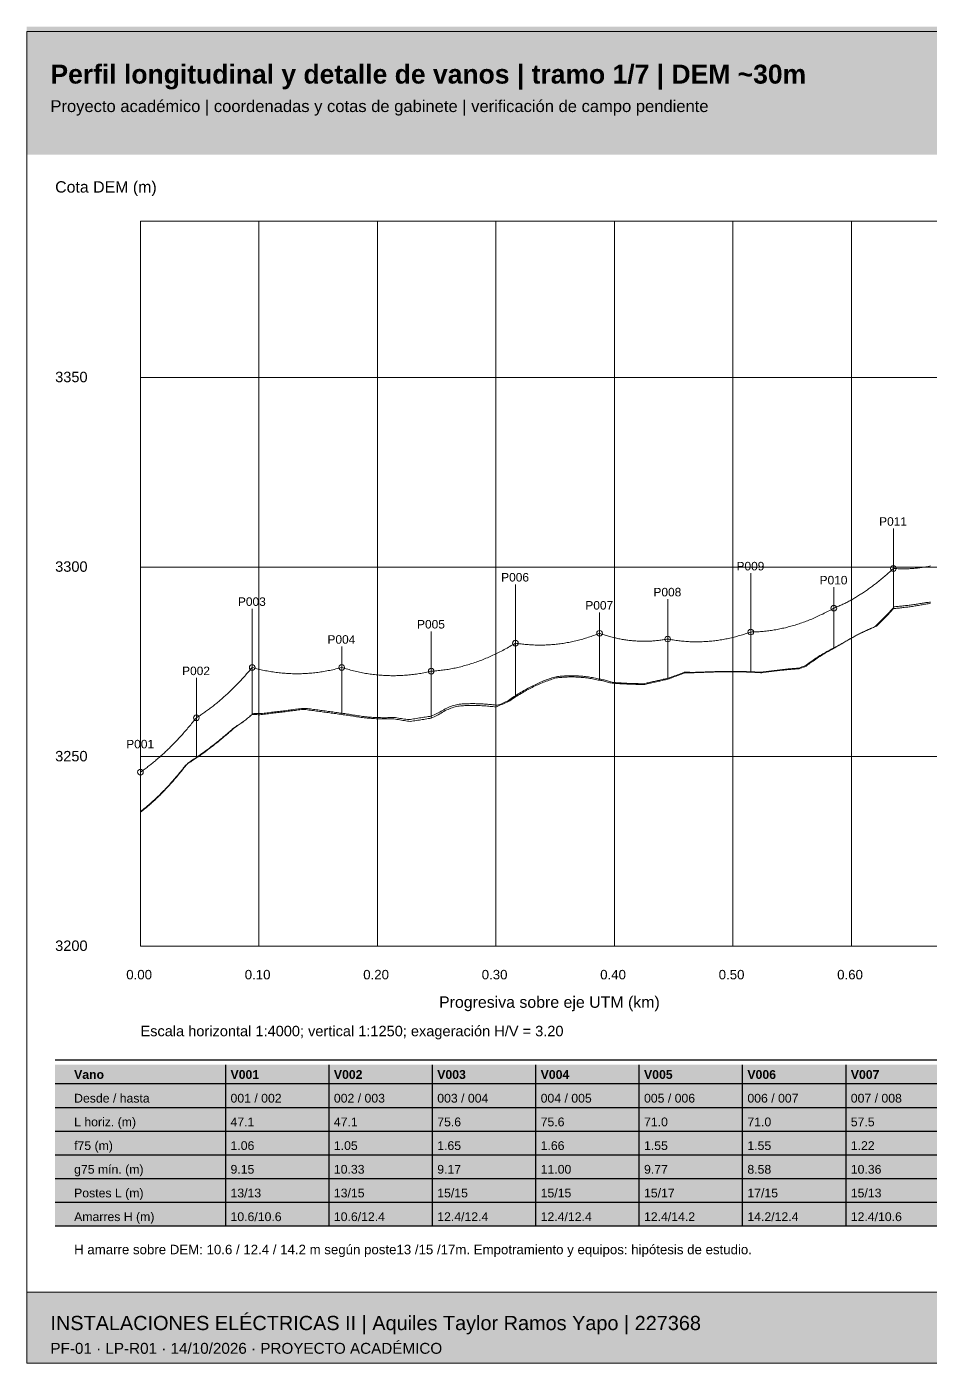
# Paper-space layout 'LP-PF-01' of a CAD drawing. Header units: metres, sheet in millimetres. Extents: x 8 to 412, y 8 to 290.
# Drawn here: x 8 to 198.6, y 8 to 290 of the extents above; entities that cross this region are included whole.
import ezdxf

# ---------------------------------------------------------------- set-up
doc = ezdxf.new("R2010")
doc.units = ezdxf.units.M
for name, color, linetype, lineweight, true_color in [('DETALLE', 7, 'Continuous', 13, 0x33434d), ('PERFIL_CONDUCTOR', 7, 'Continuous', 13, 0xc53643), ('PERFIL_TERRENO', 7, 'Continuous', 13, 0x976f49), ('PF_COTA', 7, 'Continuous', 0, 0x367db4), ('PF_EJE_DEM', 7, 'Continuous', 0, 0x53856e), ('PF_GRID', 7, 'Continuous', 0, 0xdee6ea), ('ROTULO', 7, 'Continuous', 13, 0x18364a)]:
    doc.layers.add(name, color=color, linetype=linetype, lineweight=lineweight, true_color=true_color)
doc.layers.add('PRESENTACION', color=7, linetype='Continuous')
doc.styles.add('Arial', font='arial.ttf')
doc.styles.add('Arial-Bold', font='arialbd.ttf')

psp = doc.layouts.new('LP-PF-01')

# ---------------------------------------------------------------- hatches: boundary and pattern name
at = {"layer": 'PRESENTACION', "true_color": 0xeef4f7}
for points in [[(8, 263), (412, 263), (412, 290), (8, 290)], [(8, 8), (412, 8), (412, 23), (8, 23)]]:
    psp.add_hatch(color=7, dxfattribs=at).paths.add_polyline_path(points)
at = {"layer": 'PRESENTACION', "true_color": 0x287d89}
psp.add_hatch(color=137, dxfattribs=at).paths.add_polyline_path([(8, 263), (11, 263), (11, 290), (8, 290)])
at = {"layer": 'PRESENTACION', "true_color": 0xe6eef2}
psp.add_hatch(color=7, dxfattribs=at).paths.add_polyline_path([(14, 64), (404, 64), (404, 71), (14, 71)])
at = {"layer": 'PRESENTACION', "true_color": 0xf6f8fa}
psp.add_hatch(color=7, dxfattribs=at).paths.add_polyline_path([(14, 37), (404, 37), (404, 64), (14, 64)])

# ---------------------------------------------------------------- linework, layer by layer
at = {"layer": 'DETALLE'}
for p, q in [((190.86, 167.23), (190.86, 175.71)), ((178.3, 158.85), (178.3, 167.33)), ((128.87, 152.1), (128.87, 162.02)), ((143.24, 152.33), (143.24, 160.81)), ((160.77, 153.81), (160.77, 162.29)), ((111.11, 148.58), (111.11, 159.94)), ((55.57, 144.88), (55.57, 154.8)), ((74.46, 144.9), (74.46, 154.82)), ((93.36, 144.11), (93.36, 154.03)), ((43.79, 135.71), (43.79, 144.19)), ((32, 124.26), (32, 132.74))]:
    psp.add_line(p, q, dxfattribs=at)
psp.add_lwpolyline([(32, 96), (284, 96), (284, 249), (32, 249)], close=True, dxfattribs=at)
for centre in [(190.86, 175.71), (178.3, 167.33), (128.87, 162.02), (143.24, 160.81), (160.77, 162.29), (111.11, 159.94), (55.57, 154.8), (74.46, 154.82), (93.36, 154.03), (43.79, 144.19), (32, 132.74)]:
    psp.add_circle(centre, 0.6, dxfattribs=at)
at = {"layer": 'PERFIL_CONDUCTOR'}
for points in [[(178.3, 167.33), (178.51, 167.41), (178.72, 167.5), (178.93, 167.58), (179.14, 167.67), (179.35, 167.76), (179.56, 167.85), (179.77, 167.95), (179.98, 168.04), (180.18, 168.14), (180.39, 168.24), (180.6, 168.34), (180.81, 168.45), (181.02, 168.55), (181.23, 168.66), (181.44, 168.77), (181.65, 168.88), (181.86, 169), (182.07, 169.11), (182.28, 169.23), (182.49, 169.35), (182.7, 169.47), (182.9, 169.59), (183.11, 169.72), (183.32, 169.85), (183.53, 169.97), (183.74, 170.1), (183.95, 170.24), (184.16, 170.37), (184.37, 170.51), (184.58, 170.65), (184.79, 170.79), (185, 170.93), (185.21, 171.08), (185.42, 171.22), (185.62, 171.37), (185.83, 171.52), (186.04, 171.67), (186.25, 171.83), (186.46, 171.98), (186.67, 172.14), (186.88, 172.3), (187.09, 172.46), (187.3, 172.63), (187.51, 172.79), (187.72, 172.96), (187.93, 173.13), (188.14, 173.3), (188.34, 173.48), (188.55, 173.65), (188.76, 173.83), (188.97, 174.01), (189.18, 174.19), (189.39, 174.37), (189.6, 174.56), (189.81, 174.75), (190.02, 174.94), (190.23, 175.13), (190.44, 175.32), (190.65, 175.52), (190.86, 175.71)], [(190.86, 175.71), (191.11, 175.69), (191.36, 175.68), (191.62, 175.66), (191.87, 175.65), (192.13, 175.64), (192.38, 175.64), (192.63, 175.63), (192.89, 175.63), (193.14, 175.63), (193.4, 175.63), (193.65, 175.64), (193.9, 175.64), (194.16, 175.65), (194.41, 175.66), (194.67, 175.68), (194.92, 175.69), (195.17, 175.71), (195.43, 175.73), (195.68, 175.76), (195.94, 175.78), (196.19, 175.81), (196.44, 175.84), (196.7, 175.87), (196.95, 175.91), (197.21, 175.94), (197.46, 175.98), (197.71, 176.03), (197.97, 176.07), (198.22, 176.12), (198.48, 176.16), (198.73, 176.22)], [(160.77, 162.29), (161.07, 162.3), (161.36, 162.3), (161.65, 162.31), (161.94, 162.33), (162.23, 162.34), (162.53, 162.36), (162.82, 162.38), (163.11, 162.4), (163.4, 162.43), (163.69, 162.45), (163.99, 162.49), (164.28, 162.52), (164.57, 162.56), (164.86, 162.59), (165.16, 162.64), (165.45, 162.68), (165.74, 162.73), (166.03, 162.78), (166.32, 162.83), (166.62, 162.89), (166.91, 162.94), (167.2, 163), (167.49, 163.07), (167.78, 163.13), (168.08, 163.2), (168.37, 163.27), (168.66, 163.35), (168.95, 163.43), (169.25, 163.51), (169.54, 163.59), (169.83, 163.67), (170.12, 163.76), (170.41, 163.85), (170.71, 163.94), (171, 164.04), (171.29, 164.14), (171.58, 164.24), (171.87, 164.35), (172.17, 164.45), (172.46, 164.56), (172.75, 164.67), (173.04, 164.79), (173.34, 164.91), (173.63, 165.03), (173.92, 165.15), (174.21, 165.28), (174.5, 165.41), (174.8, 165.54), (175.09, 165.67), (175.38, 165.81), (175.67, 165.95), (175.96, 166.09), (176.26, 166.24), (176.55, 166.38), (176.84, 166.53), (177.13, 166.69), (177.43, 166.84), (177.72, 167), (178.01, 167.16), (178.3, 167.33)], [(111.11, 159.94), (111.41, 159.9), (111.7, 159.85), (112, 159.81), (112.3, 159.77), (112.59, 159.74), (112.89, 159.7), (113.18, 159.67), (113.48, 159.65), (113.78, 159.62), (114.07, 159.6), (114.37, 159.58), (114.66, 159.56), (114.96, 159.55), (115.25, 159.54), (115.55, 159.53), (115.85, 159.53), (116.14, 159.52), (116.44, 159.52), (116.73, 159.53), (117.03, 159.53), (117.33, 159.54), (117.62, 159.55), (117.92, 159.57), (118.21, 159.58), (118.51, 159.6), (118.81, 159.62), (119.1, 159.65), (119.4, 159.68), (119.69, 159.71), (119.99, 159.74), (120.29, 159.78), (120.58, 159.82), (120.88, 159.86), (121.17, 159.9), (121.47, 159.95), (121.77, 160), (122.06, 160.05), (122.36, 160.1), (122.65, 160.16), (122.95, 160.22), (123.25, 160.29), (123.54, 160.35), (123.84, 160.42), (124.13, 160.49), (124.43, 160.57), (124.72, 160.64), (125.02, 160.72), (125.32, 160.81), (125.61, 160.89), (125.91, 160.98), (126.2, 161.07), (126.5, 161.17), (126.8, 161.26), (127.09, 161.36), (127.39, 161.46), (127.68, 161.57), (127.98, 161.68), (128.28, 161.79), (128.57, 161.9), (128.87, 162.02)], [(128.87, 162.02), (129.11, 161.93), (129.35, 161.85), (129.59, 161.77), (129.83, 161.69), (130.07, 161.62), (130.31, 161.54), (130.55, 161.47), (130.78, 161.4), (131.02, 161.34), (131.26, 161.27), (131.5, 161.21), (131.74, 161.15), (131.98, 161.09), (132.22, 161.03), (132.46, 160.98), (132.7, 160.93), (132.94, 160.88), (133.18, 160.83), (133.42, 160.79), (133.66, 160.74), (133.9, 160.7), (134.14, 160.67), (134.38, 160.63), (134.62, 160.6), (134.86, 160.56), (135.1, 160.53), (135.34, 160.51), (135.58, 160.48), (135.82, 160.46), (136.06, 160.44), (136.3, 160.42), (136.54, 160.4), (136.78, 160.39), (137.01, 160.37), (137.25, 160.36), (137.49, 160.35), (137.73, 160.35), (137.97, 160.34), (138.21, 160.34), (138.45, 160.34), (138.69, 160.35), (138.93, 160.35), (139.17, 160.36), (139.41, 160.37), (139.65, 160.38), (139.89, 160.39), (140.13, 160.41), (140.37, 160.43), (140.61, 160.45), (140.85, 160.47), (141.09, 160.49), (141.33, 160.52), (141.57, 160.55), (141.81, 160.58), (142.05, 160.61), (142.29, 160.65), (142.53, 160.69), (142.77, 160.73), (143.01, 160.77), (143.24, 160.81)], [(143.24, 160.81), (143.54, 160.76), (143.83, 160.7), (144.12, 160.65), (144.41, 160.61), (144.71, 160.56), (145, 160.52), (145.29, 160.48), (145.58, 160.45), (145.87, 160.41), (146.17, 160.38), (146.46, 160.35), (146.75, 160.33), (147.04, 160.31), (147.33, 160.29), (147.63, 160.27), (147.92, 160.25), (148.21, 160.24), (148.5, 160.23), (148.8, 160.23), (149.09, 160.22), (149.38, 160.22), (149.67, 160.22), (149.96, 160.23), (150.26, 160.23), (150.55, 160.24), (150.84, 160.26), (151.13, 160.27), (151.42, 160.29), (151.72, 160.31), (152.01, 160.33), (152.3, 160.36), (152.59, 160.39), (152.89, 160.42), (153.18, 160.45), (153.47, 160.49), (153.76, 160.53), (154.05, 160.57), (154.35, 160.62), (154.64, 160.67), (154.93, 160.72), (155.22, 160.77), (155.51, 160.82), (155.81, 160.88), (156.1, 160.94), (156.39, 161.01), (156.68, 161.08), (156.98, 161.14), (157.27, 161.22), (157.56, 161.29), (157.85, 161.37), (158.14, 161.45), (158.44, 161.53), (158.73, 161.62), (159.02, 161.71), (159.31, 161.8), (159.6, 161.89), (159.9, 161.99), (160.19, 162.09), (160.48, 162.19), (160.77, 162.29)], [(93.36, 154.03), (93.65, 154.04), (93.95, 154.06), (94.24, 154.09), (94.54, 154.11), (94.84, 154.14), (95.13, 154.17), (95.43, 154.21), (95.72, 154.24), (96.02, 154.28), (96.31, 154.32), (96.61, 154.37), (96.91, 154.41), (97.2, 154.47), (97.5, 154.52), (97.79, 154.57), (98.09, 154.63), (98.39, 154.69), (98.68, 154.76), (98.98, 154.82), (99.27, 154.89), (99.57, 154.97), (99.87, 155.04), (100.16, 155.12), (100.46, 155.2), (100.75, 155.28), (101.05, 155.37), (101.35, 155.46), (101.64, 155.55), (101.94, 155.64), (102.23, 155.74), (102.53, 155.84), (102.83, 155.94), (103.12, 156.05), (103.42, 156.16), (103.71, 156.27), (104.01, 156.38), (104.31, 156.5), (104.6, 156.62), (104.9, 156.74), (105.19, 156.86), (105.49, 156.99), (105.78, 157.12), (106.08, 157.25), (106.38, 157.39), (106.67, 157.53), (106.97, 157.67), (107.26, 157.81), (107.56, 157.96), (107.86, 158.11), (108.15, 158.26), (108.45, 158.42), (108.74, 158.58), (109.04, 158.74), (109.34, 158.9), (109.63, 159.07), (109.93, 159.24), (110.22, 159.41), (110.52, 159.58), (110.82, 159.76), (111.11, 159.94)], [(43.79, 144.19), (43.98, 144.31), (44.18, 144.44), (44.38, 144.56), (44.57, 144.69), (44.77, 144.82), (44.97, 144.95), (45.16, 145.09), (45.36, 145.22), (45.55, 145.36), (45.75, 145.5), (45.95, 145.64), (46.14, 145.78), (46.34, 145.92), (46.54, 146.07), (46.73, 146.22), (46.93, 146.37), (47.13, 146.52), (47.32, 146.67), (47.52, 146.83), (47.72, 146.98), (47.91, 147.14), (48.11, 147.3), (48.3, 147.47), (48.5, 147.63), (48.7, 147.8), (48.89, 147.97), (49.09, 148.14), (49.29, 148.31), (49.48, 148.48), (49.68, 148.66), (49.88, 148.84), (50.07, 149.02), (50.27, 149.2), (50.47, 149.38), (50.66, 149.56), (50.86, 149.75), (51.06, 149.94), (51.25, 150.13), (51.45, 150.32), (51.64, 150.52), (51.84, 150.71), (52.04, 150.91), (52.23, 151.11), (52.43, 151.31), (52.63, 151.52), (52.82, 151.72), (53.02, 151.93), (53.22, 152.14), (53.41, 152.35), (53.61, 152.57), (53.81, 152.78), (54, 153), (54.2, 153.22), (54.39, 153.44), (54.59, 153.66), (54.79, 153.89), (54.98, 154.11), (55.18, 154.34), (55.38, 154.57), (55.57, 154.8)], [(55.57, 154.8), (55.89, 154.72), (56.2, 154.63), (56.52, 154.55), (56.83, 154.48), (57.15, 154.4), (57.46, 154.33), (57.78, 154.26), (58.09, 154.19), (58.41, 154.13), (58.72, 154.07), (59.04, 154.01), (59.35, 153.96), (59.67, 153.91), (59.98, 153.86), (60.3, 153.81), (60.61, 153.77), (60.93, 153.73), (61.24, 153.7), (61.56, 153.66), (61.87, 153.63), (62.19, 153.6), (62.5, 153.58), (62.81, 153.56), (63.13, 153.54), (63.44, 153.52), (63.76, 153.51), (64.07, 153.5), (64.39, 153.49), (64.7, 153.49), (65.02, 153.49), (65.33, 153.49), (65.65, 153.49), (65.96, 153.5), (66.28, 153.51), (66.59, 153.52), (66.91, 153.54), (67.22, 153.56), (67.54, 153.58), (67.85, 153.61), (68.17, 153.64), (68.48, 153.67), (68.8, 153.7), (69.11, 153.74), (69.43, 153.78), (69.74, 153.82), (70.06, 153.87), (70.37, 153.91), (70.69, 153.97), (71, 154.02), (71.32, 154.08), (71.63, 154.14), (71.95, 154.2), (72.26, 154.27), (72.58, 154.34), (72.89, 154.41), (73.21, 154.49), (73.52, 154.56), (73.83, 154.64), (74.15, 154.73), (74.46, 154.82)], [(74.46, 154.82), (74.78, 154.72), (75.09, 154.62), (75.41, 154.52), (75.72, 154.43), (76.04, 154.35), (76.35, 154.26), (76.67, 154.18), (76.98, 154.1), (77.3, 154.02), (77.61, 153.95), (77.93, 153.88), (78.24, 153.81), (78.56, 153.75), (78.87, 153.68), (79.19, 153.63), (79.5, 153.57), (79.82, 153.52), (80.13, 153.47), (80.45, 153.42), (80.76, 153.38), (81.08, 153.33), (81.39, 153.3), (81.71, 153.26), (82.02, 153.23), (82.34, 153.2), (82.65, 153.17), (82.97, 153.15), (83.28, 153.13), (83.6, 153.11), (83.91, 153.1), (84.22, 153.09), (84.54, 153.08), (84.85, 153.07), (85.17, 153.07), (85.48, 153.07), (85.8, 153.07), (86.11, 153.08), (86.43, 153.09), (86.74, 153.1), (87.06, 153.11), (87.37, 153.13), (87.69, 153.15), (88, 153.17), (88.32, 153.2), (88.63, 153.23), (88.95, 153.26), (89.26, 153.3), (89.58, 153.34), (89.89, 153.38), (90.21, 153.42), (90.52, 153.47), (90.84, 153.52), (91.15, 153.57), (91.47, 153.63), (91.78, 153.69), (92.1, 153.75), (92.41, 153.81), (92.73, 153.88), (93.04, 153.95), (93.36, 154.03)], [(32, 132.74), (32.2, 132.88), (32.39, 133.01), (32.59, 133.15), (32.79, 133.29), (32.98, 133.44), (33.18, 133.58), (33.38, 133.73), (33.57, 133.88), (33.77, 134.03), (33.96, 134.18), (34.16, 134.34), (34.36, 134.49), (34.55, 134.65), (34.75, 134.81), (34.95, 134.97), (35.14, 135.14), (35.34, 135.3), (35.54, 135.47), (35.73, 135.64), (35.93, 135.81), (36.13, 135.98), (36.32, 136.16), (36.52, 136.33), (36.71, 136.51), (36.91, 136.69), (37.11, 136.87), (37.3, 137.06), (37.5, 137.24), (37.7, 137.43), (37.89, 137.62), (38.09, 137.81), (38.29, 138.01), (38.48, 138.2), (38.68, 138.4), (38.88, 138.6), (39.07, 138.8), (39.27, 139), (39.46, 139.21), (39.66, 139.41), (39.86, 139.62), (40.05, 139.83), (40.25, 140.04), (40.45, 140.26), (40.64, 140.47), (40.84, 140.69), (41.04, 140.91), (41.23, 141.13), (41.43, 141.36), (41.63, 141.58), (41.82, 141.81), (42.02, 142.04), (42.22, 142.27), (42.41, 142.51), (42.61, 142.74), (42.8, 142.98), (43, 143.22), (43.2, 143.46), (43.39, 143.7), (43.59, 143.95), (43.79, 144.19)]]:
    psp.add_lwpolyline(points, dxfattribs=at)
at = {"layer": 'PERFIL_TERRENO'}
for points in [[(178.3, 158.89), (178.51, 159.01), (178.72, 159.14), (178.93, 159.26), (179.14, 159.37), (179.35, 159.49), (179.56, 159.6), (179.77, 159.72), (179.98, 159.85), (180.18, 159.97), (180.39, 160.1), (180.6, 160.22), (180.81, 160.34), (181.02, 160.46), (181.23, 160.58), (181.44, 160.7), (181.65, 160.82), (181.86, 160.93), (182.07, 161.05), (182.28, 161.16), (182.49, 161.27), (182.7, 161.38), (182.9, 161.49), (183.11, 161.6), (183.32, 161.71), (183.53, 161.82), (183.74, 161.92), (183.95, 162.02), (184.16, 162.13), (184.37, 162.23), (184.58, 162.33), (184.79, 162.43), (185, 162.53), (185.21, 162.62), (185.42, 162.72), (185.62, 162.81), (185.83, 162.91), (186.04, 163), (186.25, 163.09), (186.46, 163.18), (186.67, 163.27), (186.88, 163.35), (187.09, 163.55), (187.3, 163.76), (187.51, 163.96), (187.72, 164.17), (187.93, 164.37), (188.14, 164.58), (188.34, 164.78), (188.55, 164.99), (188.76, 165.2), (188.97, 165.41), (189.18, 165.62), (189.39, 165.82), (189.6, 166.04), (189.81, 166.27), (190.02, 166.5), (190.23, 166.73), (190.44, 166.96), (190.65, 167.19), (190.86, 167.41)], [(190.86, 167.6), (191.11, 167.62), (191.36, 167.64), (191.62, 167.66), (191.87, 167.69), (192.13, 167.71), (192.38, 167.74), (192.63, 167.76), (192.89, 167.79), (193.14, 167.82), (193.4, 167.85), (193.65, 167.88), (193.9, 167.91), (194.16, 167.94), (194.41, 167.97), (194.67, 168.01), (194.92, 168.04), (195.17, 168.08), (195.43, 168.12), (195.68, 168.16), (195.94, 168.2), (196.19, 168.24), (196.44, 168.28), (196.7, 168.32), (196.95, 168.37), (197.21, 168.41), (197.46, 168.46), (197.71, 168.49), (197.97, 168.52), (198.22, 168.54), (198.48, 168.57), (198.73, 168.59)], [(160.77, 153.9), (161.07, 153.89), (161.36, 153.88), (161.65, 153.87), (161.94, 153.85), (162.23, 153.84), (162.53, 153.82), (162.82, 153.81), (163.11, 153.82), (163.4, 153.86), (163.69, 153.9), (163.99, 153.94), (164.28, 153.98), (164.57, 154.02), (164.86, 154.06), (165.16, 154.1), (165.45, 154.13), (165.74, 154.17), (166.03, 154.2), (166.32, 154.24), (166.62, 154.27), (166.91, 154.3), (167.2, 154.34), (167.49, 154.37), (167.78, 154.4), (168.08, 154.43), (168.37, 154.46), (168.66, 154.49), (168.95, 154.51), (169.25, 154.54), (169.54, 154.57), (169.83, 154.59), (170.12, 154.62), (170.41, 154.64), (170.71, 154.67), (171, 154.69), (171.29, 154.8), (171.58, 154.91), (171.87, 155.01), (172.17, 155.12), (172.46, 155.31), (172.75, 155.53), (173.04, 155.74), (173.34, 155.95), (173.63, 156.15), (173.92, 156.35), (174.21, 156.55), (174.5, 156.74), (174.8, 156.93), (175.09, 157.12), (175.38, 157.3), (175.67, 157.48), (175.96, 157.66), (176.26, 157.83), (176.55, 158), (176.84, 158.17), (177.13, 158.33), (177.43, 158.49), (177.72, 158.65), (178.01, 158.8), (178.3, 158.95)], [(111.11, 148.84), (111.41, 149.03), (111.7, 149.22), (112, 149.4), (112.3, 149.58), (112.59, 149.75), (112.89, 149.92), (113.18, 150.09), (113.48, 150.26), (113.78, 150.42), (114.07, 150.58), (114.37, 150.73), (114.66, 150.88), (114.96, 151.03), (115.25, 151.17), (115.55, 151.31), (115.85, 151.45), (116.14, 151.58), (116.44, 151.71), (116.73, 151.83), (117.03, 151.96), (117.33, 152.07), (117.62, 152.19), (117.92, 152.3), (118.21, 152.41), (118.51, 152.51), (118.81, 152.61), (119.1, 152.71), (119.4, 152.79), (119.69, 152.83), (119.99, 152.87), (120.29, 152.91), (120.58, 152.94), (120.88, 152.97), (121.17, 152.99), (121.47, 153.01), (121.77, 153.03), (122.06, 153.04), (122.36, 153.05), (122.65, 153.06), (122.95, 153.06), (123.25, 153.06), (123.54, 153.05), (123.84, 153.05), (124.13, 153.03), (124.43, 153.02), (124.72, 153), (125.02, 152.98), (125.32, 152.95), (125.61, 152.92), (125.91, 152.89), (126.2, 152.85), (126.5, 152.81), (126.8, 152.77), (127.09, 152.72), (127.39, 152.67), (127.68, 152.61), (127.98, 152.56), (128.28, 152.49), (128.57, 152.43), (128.87, 152.36)], [(128.87, 152.37), (129.11, 152.34), (129.35, 152.29), (129.59, 152.23), (129.83, 152.17), (130.07, 152.1), (130.31, 152.04), (130.55, 151.98), (130.78, 151.91), (131.02, 151.85), (131.26, 151.79), (131.5, 151.73), (131.74, 151.66), (131.98, 151.64), (132.22, 151.62), (132.46, 151.6), (132.7, 151.58), (132.94, 151.57), (133.18, 151.55), (133.42, 151.54), (133.66, 151.52), (133.9, 151.51), (134.14, 151.5), (134.38, 151.48), (134.62, 151.47), (134.86, 151.46), (135.1, 151.45), (135.34, 151.44), (135.58, 151.43), (135.82, 151.42), (136.06, 151.42), (136.3, 151.41), (136.54, 151.4), (136.78, 151.4), (137.01, 151.4), (137.25, 151.39), (137.49, 151.39), (137.73, 151.39), (137.97, 151.38), (138.21, 151.39), (138.45, 151.44), (138.69, 151.5), (138.93, 151.55), (139.17, 151.6), (139.41, 151.66), (139.65, 151.71), (139.89, 151.77), (140.13, 151.82), (140.37, 151.87), (140.61, 151.93), (140.85, 151.98), (141.09, 152.04), (141.33, 152.09), (141.57, 152.14), (141.81, 152.2), (142.05, 152.25), (142.29, 152.31), (142.53, 152.36), (142.77, 152.41), (143.01, 152.47), (143.24, 152.52)], [(143.24, 152.5), (143.54, 152.61), (143.83, 152.72), (144.12, 152.82), (144.41, 152.93), (144.71, 153.04), (145, 153.14), (145.29, 153.25), (145.58, 153.36), (145.87, 153.47), (146.17, 153.57), (146.46, 153.68), (146.75, 153.79), (147.04, 153.82), (147.33, 153.81), (147.63, 153.81), (147.92, 153.8), (148.21, 153.78), (148.5, 153.77), (148.8, 153.78), (149.09, 153.79), (149.38, 153.8), (149.67, 153.81), (149.96, 153.82), (150.26, 153.83), (150.55, 153.84), (150.84, 153.85), (151.13, 153.86), (151.42, 153.87), (151.72, 153.88), (152.01, 153.89), (152.3, 153.9), (152.59, 153.91), (152.89, 153.92), (153.18, 153.93), (153.47, 153.94), (153.76, 153.95), (154.05, 153.96), (154.35, 153.97), (154.64, 153.98), (154.93, 153.99), (155.22, 153.99), (155.51, 153.99), (155.81, 153.99), (156.1, 153.99), (156.39, 153.99), (156.68, 153.99), (156.98, 153.99), (157.27, 153.99), (157.56, 153.98), (157.85, 153.98), (158.14, 153.97), (158.44, 153.97), (158.73, 153.96), (159.02, 153.96), (159.31, 153.95), (159.6, 153.94), (159.9, 153.93), (160.19, 153.92), (160.48, 153.91), (160.77, 153.9)], [(93.36, 144.52), (93.65, 144.67), (93.95, 144.81), (94.24, 144.96), (94.54, 145.11), (94.84, 145.26), (95.13, 145.41), (95.43, 145.56), (95.72, 145.74), (96.02, 145.9), (96.31, 146.06), (96.61, 146.21), (96.91, 146.35), (97.2, 146.47), (97.5, 146.59), (97.79, 146.69), (98.09, 146.78), (98.39, 146.87), (98.68, 146.94), (98.98, 147), (99.27, 147.05), (99.57, 147.09), (99.87, 147.11), (100.16, 147.13), (100.46, 147.14), (100.75, 147.16), (101.05, 147.17), (101.35, 147.17), (101.64, 147.18), (101.94, 147.18), (102.23, 147.18), (102.53, 147.18), (102.83, 147.17), (103.12, 147.17), (103.42, 147.16), (103.71, 147.15), (104.01, 147.13), (104.31, 147.12), (104.6, 147.1), (104.9, 147.08), (105.19, 147.05), (105.49, 147.03), (105.78, 147), (106.08, 146.97), (106.38, 146.94), (106.67, 146.9), (106.97, 146.86), (107.26, 146.82), (107.56, 146.9), (107.86, 147.03), (108.15, 147.16), (108.45, 147.29), (108.74, 147.41), (109.04, 147.54), (109.34, 147.66), (109.63, 147.84), (109.93, 148.05), (110.22, 148.25), (110.52, 148.45), (110.82, 148.65), (111.11, 148.84)], [(43.79, 135.82), (43.98, 135.96), (44.18, 136.09), (44.38, 136.23), (44.57, 136.37), (44.77, 136.51), (44.97, 136.65), (45.16, 136.79), (45.36, 136.93), (45.55, 137.07), (45.75, 137.22), (45.95, 137.36), (46.14, 137.51), (46.34, 137.65), (46.54, 137.8), (46.73, 137.95), (46.93, 138.1), (47.13, 138.25), (47.32, 138.41), (47.52, 138.56), (47.72, 138.71), (47.91, 138.87), (48.11, 139.03), (48.3, 139.18), (48.5, 139.34), (48.7, 139.5), (48.89, 139.66), (49.09, 139.83), (49.29, 139.99), (49.48, 140.15), (49.68, 140.32), (49.88, 140.48), (50.07, 140.65), (50.27, 140.82), (50.47, 140.99), (50.66, 141.16), (50.86, 141.33), (51.06, 141.5), (51.25, 141.68), (51.45, 141.85), (51.64, 142), (51.84, 142.13), (52.04, 142.27), (52.23, 142.4), (52.43, 142.54), (52.63, 142.67), (52.82, 142.81), (53.02, 142.94), (53.22, 143.08), (53.41, 143.21), (53.61, 143.34), (53.81, 143.48), (54, 143.62), (54.2, 143.77), (54.39, 143.93), (54.59, 144.09), (54.79, 144.25), (54.98, 144.41), (55.18, 144.57), (55.38, 144.73), (55.57, 144.89)], [(55.57, 145.14), (55.89, 145.13), (56.2, 145.12), (56.52, 145.11), (56.83, 145.1), (57.15, 145.09), (57.46, 145.08), (57.78, 145.12), (58.09, 145.16), (58.41, 145.19), (58.72, 145.23), (59.04, 145.27), (59.35, 145.31), (59.67, 145.35), (59.98, 145.38), (60.3, 145.42), (60.61, 145.46), (60.93, 145.5), (61.24, 145.54), (61.56, 145.57), (61.87, 145.61), (62.19, 145.65), (62.5, 145.69), (62.81, 145.73), (63.13, 145.77), (63.44, 145.81), (63.76, 145.85), (64.07, 145.9), (64.39, 145.94), (64.7, 145.98), (65.02, 146.01), (65.33, 146.05), (65.65, 146.09), (65.96, 146.12), (66.28, 146.15), (66.59, 146.18), (66.91, 146.18), (67.22, 146.14), (67.54, 146.1), (67.85, 146.06), (68.17, 146.01), (68.48, 145.97), (68.8, 145.93), (69.11, 145.89), (69.43, 145.84), (69.74, 145.8), (70.06, 145.76), (70.37, 145.71), (70.69, 145.67), (71, 145.63), (71.32, 145.59), (71.63, 145.54), (71.95, 145.5), (72.26, 145.46), (72.58, 145.42), (72.89, 145.37), (73.21, 145.33), (73.52, 145.29), (73.83, 145.25), (74.15, 145.2), (74.46, 145.16)], [(74.46, 145.16), (74.78, 145.12), (75.09, 145.08), (75.41, 145.03), (75.72, 144.99), (76.04, 144.93), (76.35, 144.87), (76.67, 144.81), (76.98, 144.76), (77.3, 144.71), (77.61, 144.66), (77.93, 144.61), (78.24, 144.57), (78.56, 144.52), (78.87, 144.48), (79.19, 144.45), (79.5, 144.41), (79.82, 144.38), (80.13, 144.35), (80.45, 144.33), (80.76, 144.3), (81.08, 144.28), (81.39, 144.26), (81.71, 144.25), (82.02, 144.24), (82.34, 144.23), (82.65, 144.22), (82.97, 144.21), (83.28, 144.21), (83.6, 144.21), (83.91, 144.21), (84.22, 144.22), (84.54, 144.23), (84.85, 144.24), (85.17, 144.25), (85.48, 144.27), (85.8, 144.23), (86.11, 144.17), (86.43, 144.12), (86.74, 144.07), (87.06, 144.02), (87.37, 143.97), (87.69, 143.92), (88, 143.88), (88.32, 143.83), (88.63, 143.81), (88.95, 143.86), (89.26, 143.9), (89.58, 143.95), (89.89, 144), (90.21, 144.05), (90.52, 144.1), (90.84, 144.15), (91.15, 144.2), (91.47, 144.25), (91.78, 144.3), (92.1, 144.35), (92.41, 144.39), (92.73, 144.44), (93.04, 144.49), (93.36, 144.54)], [(32, 124.4), (32.2, 124.55), (32.39, 124.71), (32.59, 124.86), (32.79, 125.02), (32.98, 125.18), (33.18, 125.34), (33.38, 125.51), (33.57, 125.67), (33.77, 125.84), (33.96, 126.01), (34.16, 126.18), (34.36, 126.36), (34.55, 126.53), (34.75, 126.71), (34.95, 126.89), (35.14, 127.08), (35.34, 127.26), (35.54, 127.45), (35.73, 127.64), (35.93, 127.83), (36.13, 128.02), (36.32, 128.22), (36.52, 128.42), (36.71, 128.62), (36.91, 128.82), (37.11, 129.02), (37.3, 129.23), (37.5, 129.44), (37.7, 129.65), (37.89, 129.86), (38.09, 130.07), (38.29, 130.29), (38.48, 130.51), (38.68, 130.73), (38.88, 130.95), (39.07, 131.18), (39.27, 131.4), (39.46, 131.63), (39.66, 131.86), (39.86, 132.1), (40.05, 132.33), (40.25, 132.57), (40.45, 132.81), (40.64, 133.05), (40.84, 133.3), (41.04, 133.54), (41.23, 133.79), (41.43, 134.04), (41.63, 134.26), (41.82, 134.44), (42.02, 134.61), (42.22, 134.78), (42.41, 134.91), (42.61, 135.04), (42.8, 135.17), (43, 135.29), (43.2, 135.43), (43.39, 135.56), (43.59, 135.69), (43.79, 135.82)]]:
    psp.add_lwpolyline(points, dxfattribs=at)
at = {"layer": 'PF_COTA'}
for p, q in [((190.86, 175.71), (190.86, 184.11)), ((111.11, 159.94), (111.11, 172.34)), ((160.77, 162.29), (160.77, 174.69)), ((143.24, 160.81), (143.24, 169.21)), ((178.3, 167.33), (178.3, 171.73)), ((55.57, 154.8), (55.57, 167.2)), ((128.87, 162.02), (128.87, 166.42)), ((93.36, 154.03), (93.36, 162.43)), ((74.46, 154.82), (74.46, 159.22)), ((43.79, 144.19), (43.79, 152.59)), ((32, 132.74), (32, 137.14))]:
    psp.add_line(p, q, dxfattribs=at)
at = {"layer": 'PF_EJE_DEM'}
for points in [[(178.3, 158.85), (178.51, 158.98), (178.72, 159.1), (178.93, 159.22), (179.14, 159.34), (179.35, 159.45), (179.56, 159.58), (179.77, 159.71), (179.98, 159.83), (180.18, 159.96), (180.39, 160.08), (180.6, 160.21), (180.81, 160.33), (181.02, 160.45), (181.23, 160.57), (181.44, 160.69), (181.65, 160.81), (181.86, 160.92), (182.07, 161.04), (182.28, 161.15), (182.49, 161.26), (182.7, 161.38), (182.9, 161.49), (183.11, 161.59), (183.32, 161.7), (183.53, 161.81), (183.74, 161.91), (183.95, 162.02), (184.16, 162.12), (184.37, 162.22), (184.58, 162.32), (184.79, 162.42), (185, 162.52), (185.21, 162.62), (185.42, 162.71), (185.62, 162.81), (185.83, 162.9), (186.04, 162.99), (186.25, 163.09), (186.46, 163.17), (186.67, 163.26), (186.88, 163.35), (187.09, 163.44), (187.3, 163.55), (187.51, 163.75), (187.72, 163.96), (187.93, 164.16), (188.14, 164.37), (188.34, 164.58), (188.55, 164.78), (188.76, 164.99), (188.97, 165.2), (189.18, 165.41), (189.39, 165.63), (189.6, 165.86), (189.81, 166.09), (190.02, 166.32), (190.23, 166.55), (190.44, 166.78), (190.65, 167.01), (190.86, 167.23)], [(190.86, 167.23), (191.11, 167.25), (191.36, 167.28), (191.62, 167.3), (191.87, 167.33), (192.13, 167.35), (192.38, 167.38), (192.63, 167.41), (192.89, 167.44), (193.14, 167.46), (193.4, 167.5), (193.65, 167.53), (193.9, 167.56), (194.16, 167.6), (194.41, 167.63), (194.67, 167.67), (194.92, 167.7), (195.17, 167.74), (195.43, 167.78), (195.68, 167.82), (195.94, 167.86), (196.19, 167.91), (196.44, 167.95), (196.7, 167.99), (196.95, 168.04), (197.21, 168.09), (197.46, 168.14), (197.71, 168.18), (197.97, 168.21), (198.22, 168.23), (198.48, 168.3), (198.73, 168.38)], [(160.77, 153.81), (161.07, 153.8), (161.36, 153.79), (161.65, 153.77), (161.94, 153.76), (162.23, 153.75), (162.53, 153.73), (162.82, 153.71), (163.11, 153.71), (163.4, 153.75), (163.69, 153.79), (163.99, 153.83), (164.28, 153.86), (164.57, 153.9), (164.86, 153.94), (165.16, 153.97), (165.45, 154.01), (165.74, 154.04), (166.03, 154.08), (166.32, 154.11), (166.62, 154.14), (166.91, 154.18), (167.2, 154.21), (167.49, 154.24), (167.78, 154.27), (168.08, 154.3), (168.37, 154.32), (168.66, 154.35), (168.95, 154.38), (169.25, 154.41), (169.54, 154.43), (169.83, 154.46), (170.12, 154.48), (170.41, 154.5), (170.71, 154.53), (171, 154.55), (171.29, 154.63), (171.58, 154.73), (171.87, 154.84), (172.17, 154.95), (172.46, 155.11), (172.75, 155.33), (173.04, 155.54), (173.34, 155.76), (173.63, 155.97), (173.92, 156.17), (174.21, 156.37), (174.5, 156.57), (174.8, 156.77), (175.09, 156.96), (175.38, 157.15), (175.67, 157.34), (175.96, 157.52), (176.26, 157.7), (176.55, 157.87), (176.84, 158.04), (177.13, 158.21), (177.43, 158.37), (177.72, 158.54), (178.01, 158.69), (178.3, 158.85)], [(111.11, 148.58), (111.41, 148.77), (111.7, 148.96), (112, 149.14), (112.3, 149.32), (112.59, 149.49), (112.89, 149.66), (113.18, 149.83), (113.48, 149.99), (113.78, 150.15), (114.07, 150.31), (114.37, 150.46), (114.66, 150.61), (114.96, 150.76), (115.25, 150.9), (115.55, 151.04), (115.85, 151.18), (116.14, 151.31), (116.44, 151.44), (116.73, 151.56), (117.03, 151.68), (117.33, 151.8), (117.62, 151.91), (117.92, 152.02), (118.21, 152.13), (118.51, 152.23), (118.81, 152.33), (119.1, 152.43), (119.4, 152.52), (119.69, 152.59), (119.99, 152.63), (120.29, 152.66), (120.58, 152.7), (120.88, 152.72), (121.17, 152.75), (121.47, 152.76), (121.77, 152.78), (122.06, 152.79), (122.36, 152.8), (122.65, 152.81), (122.95, 152.81), (123.25, 152.81), (123.54, 152.8), (123.84, 152.79), (124.13, 152.78), (124.43, 152.76), (124.72, 152.75), (125.02, 152.72), (125.32, 152.7), (125.61, 152.66), (125.91, 152.63), (126.2, 152.59), (126.5, 152.55), (126.8, 152.51), (127.09, 152.46), (127.39, 152.41), (127.68, 152.35), (127.98, 152.29), (128.28, 152.23), (128.57, 152.16), (128.87, 152.1)], [(128.87, 152.1), (129.11, 152.07), (129.35, 152.03), (129.59, 151.98), (129.83, 151.91), (130.07, 151.85), (130.31, 151.79), (130.55, 151.73), (130.78, 151.66), (131.02, 151.6), (131.26, 151.54), (131.5, 151.51), (131.74, 151.49), (131.98, 151.48), (132.22, 151.46), (132.46, 151.44), (132.7, 151.42), (132.94, 151.41), (133.18, 151.39), (133.42, 151.38), (133.66, 151.36), (133.9, 151.35), (134.14, 151.34), (134.38, 151.33), (134.62, 151.32), (134.86, 151.3), (135.1, 151.3), (135.34, 151.29), (135.58, 151.28), (135.82, 151.27), (136.06, 151.26), (136.3, 151.26), (136.54, 151.25), (136.78, 151.25), (137.01, 151.24), (137.25, 151.24), (137.49, 151.24), (137.73, 151.24), (137.97, 151.23), (138.21, 151.23), (138.45, 151.25), (138.69, 151.31), (138.93, 151.36), (139.17, 151.41), (139.41, 151.47), (139.65, 151.52), (139.89, 151.58), (140.13, 151.63), (140.37, 151.68), (140.61, 151.74), (140.85, 151.79), (141.09, 151.85), (141.33, 151.9), (141.57, 151.95), (141.81, 152.01), (142.05, 152.06), (142.29, 152.12), (142.53, 152.17), (142.77, 152.22), (143.01, 152.28), (143.24, 152.33)], [(143.24, 152.33), (143.54, 152.44), (143.83, 152.55), (144.12, 152.65), (144.41, 152.76), (144.71, 152.87), (145, 152.97), (145.29, 153.08), (145.58, 153.19), (145.87, 153.3), (146.17, 153.4), (146.46, 153.51), (146.75, 153.62), (147.04, 153.68), (147.33, 153.67), (147.63, 153.67), (147.92, 153.68), (148.21, 153.69), (148.5, 153.7), (148.8, 153.71), (149.09, 153.72), (149.38, 153.73), (149.67, 153.74), (149.96, 153.75), (150.26, 153.76), (150.55, 153.77), (150.84, 153.78), (151.13, 153.79), (151.42, 153.8), (151.72, 153.81), (152.01, 153.82), (152.3, 153.83), (152.59, 153.84), (152.89, 153.85), (153.18, 153.86), (153.47, 153.87), (153.76, 153.88), (154.05, 153.89), (154.35, 153.9), (154.64, 153.91), (154.93, 153.92), (155.22, 153.92), (155.51, 153.92), (155.81, 153.92), (156.1, 153.92), (156.39, 153.92), (156.68, 153.92), (156.98, 153.91), (157.27, 153.91), (157.56, 153.91), (157.85, 153.9), (158.14, 153.9), (158.44, 153.89), (158.73, 153.88), (159.02, 153.87), (159.31, 153.87), (159.6, 153.86), (159.9, 153.85), (160.19, 153.84), (160.48, 153.83), (160.77, 153.81)], [(93.36, 144.11), (93.65, 144.26), (93.95, 144.4), (94.24, 144.55), (94.54, 144.7), (94.84, 144.85), (95.13, 145.01), (95.43, 145.2), (95.72, 145.37), (96.02, 145.54), (96.31, 145.7), (96.61, 145.84), (96.91, 145.97), (97.2, 146.1), (97.5, 146.21), (97.79, 146.31), (98.09, 146.4), (98.39, 146.48), (98.68, 146.55), (98.98, 146.61), (99.27, 146.66), (99.57, 146.7), (99.87, 146.72), (100.16, 146.74), (100.46, 146.76), (100.75, 146.77), (101.05, 146.78), (101.35, 146.78), (101.64, 146.79), (101.94, 146.79), (102.23, 146.79), (102.53, 146.79), (102.83, 146.78), (103.12, 146.78), (103.42, 146.77), (103.71, 146.75), (104.01, 146.74), (104.31, 146.72), (104.6, 146.7), (104.9, 146.68), (105.19, 146.66), (105.49, 146.63), (105.78, 146.6), (106.08, 146.57), (106.38, 146.54), (106.67, 146.5), (106.97, 146.46), (107.26, 146.58), (107.56, 146.72), (107.86, 146.85), (108.15, 146.98), (108.45, 147.1), (108.74, 147.23), (109.04, 147.36), (109.34, 147.48), (109.63, 147.61), (109.93, 147.79), (110.22, 147.99), (110.52, 148.19), (110.82, 148.39), (111.11, 148.58)], [(43.79, 135.71), (43.98, 135.85), (44.18, 135.98), (44.38, 136.12), (44.57, 136.26), (44.77, 136.4), (44.97, 136.54), (45.16, 136.68), (45.36, 136.82), (45.55, 136.96), (45.75, 137.11), (45.95, 137.25), (46.14, 137.4), (46.34, 137.55), (46.54, 137.7), (46.73, 137.85), (46.93, 138), (47.13, 138.15), (47.32, 138.3), (47.52, 138.46), (47.72, 138.61), (47.91, 138.77), (48.11, 138.92), (48.3, 139.08), (48.5, 139.24), (48.7, 139.4), (48.89, 139.56), (49.09, 139.72), (49.29, 139.89), (49.48, 140.05), (49.68, 140.22), (49.88, 140.38), (50.07, 140.55), (50.27, 140.72), (50.47, 140.89), (50.66, 141.06), (50.86, 141.23), (51.06, 141.4), (51.25, 141.58), (51.45, 141.75), (51.64, 141.93), (51.84, 142.09), (52.04, 142.22), (52.23, 142.36), (52.43, 142.49), (52.63, 142.63), (52.82, 142.76), (53.02, 142.89), (53.22, 143.03), (53.41, 143.16), (53.61, 143.3), (53.81, 143.45), (54, 143.61), (54.2, 143.77), (54.39, 143.92), (54.59, 144.08), (54.79, 144.24), (54.98, 144.4), (55.18, 144.56), (55.38, 144.72), (55.57, 144.88)], [(55.57, 144.88), (55.89, 144.88), (56.2, 144.87), (56.52, 144.86), (56.83, 144.85), (57.15, 144.84), (57.46, 144.87), (57.78, 144.91), (58.09, 144.95), (58.41, 144.99), (58.72, 145.03), (59.04, 145.06), (59.35, 145.1), (59.67, 145.14), (59.98, 145.18), (60.3, 145.21), (60.61, 145.25), (60.93, 145.29), (61.24, 145.33), (61.56, 145.37), (61.87, 145.4), (62.19, 145.44), (62.5, 145.48), (62.81, 145.52), (63.13, 145.56), (63.44, 145.59), (63.76, 145.64), (64.07, 145.68), (64.39, 145.72), (64.7, 145.76), (65.02, 145.8), (65.33, 145.84), (65.65, 145.87), (65.96, 145.91), (66.28, 145.94), (66.59, 145.96), (66.91, 145.92), (67.22, 145.88), (67.54, 145.83), (67.85, 145.79), (68.17, 145.75), (68.48, 145.71), (68.8, 145.66), (69.11, 145.62), (69.43, 145.58), (69.74, 145.53), (70.06, 145.49), (70.37, 145.45), (70.69, 145.41), (71, 145.36), (71.32, 145.32), (71.63, 145.28), (71.95, 145.24), (72.26, 145.19), (72.58, 145.15), (72.89, 145.11), (73.21, 145.07), (73.52, 145.02), (73.83, 144.98), (74.15, 144.94), (74.46, 144.9)], [(74.46, 144.9), (74.78, 144.85), (75.09, 144.81), (75.41, 144.77), (75.72, 144.73), (76.04, 144.68), (76.35, 144.63), (76.67, 144.57), (76.98, 144.52), (77.3, 144.46), (77.61, 144.41), (77.93, 144.37), (78.24, 144.32), (78.56, 144.28), (78.87, 144.24), (79.19, 144.2), (79.5, 144.16), (79.82, 144.13), (80.13, 144.1), (80.45, 144.08), (80.76, 144.05), (81.08, 144.03), (81.39, 144.01), (81.71, 144), (82.02, 143.98), (82.34, 143.97), (82.65, 143.96), (82.97, 143.96), (83.28, 143.95), (83.6, 143.95), (83.91, 143.96), (84.22, 143.96), (84.54, 143.97), (84.85, 143.98), (85.17, 143.99), (85.48, 143.97), (85.8, 143.91), (86.11, 143.86), (86.43, 143.8), (86.74, 143.75), (87.06, 143.7), (87.37, 143.65), (87.69, 143.6), (88, 143.56), (88.32, 143.51), (88.63, 143.47), (88.95, 143.43), (89.26, 143.47), (89.58, 143.52), (89.89, 143.57), (90.21, 143.62), (90.52, 143.67), (90.84, 143.71), (91.15, 143.76), (91.47, 143.81), (91.78, 143.86), (92.1, 143.91), (92.41, 143.96), (92.73, 144.01), (93.04, 144.06), (93.36, 144.11)], [(32, 124.26), (32.2, 124.41), (32.39, 124.57), (32.59, 124.72), (32.79, 124.88), (32.98, 125.04), (33.18, 125.2), (33.38, 125.37), (33.57, 125.53), (33.77, 125.7), (33.96, 125.87), (34.16, 126.05), (34.36, 126.22), (34.55, 126.4), (34.75, 126.58), (34.95, 126.76), (35.14, 126.94), (35.34, 127.13), (35.54, 127.32), (35.73, 127.51), (35.93, 127.7), (36.13, 127.89), (36.32, 128.09), (36.52, 128.29), (36.71, 128.49), (36.91, 128.69), (37.11, 128.89), (37.3, 129.1), (37.5, 129.31), (37.7, 129.52), (37.89, 129.73), (38.09, 129.95), (38.29, 130.17), (38.48, 130.39), (38.68, 130.61), (38.88, 130.83), (39.07, 131.06), (39.27, 131.28), (39.46, 131.51), (39.66, 131.75), (39.86, 131.98), (40.05, 132.22), (40.25, 132.45), (40.45, 132.69), (40.64, 132.94), (40.84, 133.18), (41.04, 133.43), (41.23, 133.68), (41.43, 133.93), (41.63, 134.18), (41.82, 134.42), (42.02, 134.55), (42.22, 134.67), (42.41, 134.8), (42.61, 134.93), (42.8, 135.05), (43, 135.18), (43.2, 135.31), (43.39, 135.45), (43.59, 135.58), (43.79, 135.71)]]:
    psp.add_lwpolyline(points, dxfattribs=at)
at = {"layer": 'PF_GRID'}
for p, q in [((32, 96), (32, 249)), ((57, 96), (57, 249)), ((82, 96), (82, 249)), ((107, 96), (107, 249)), ((132, 96), (132, 249)), ((157, 96), (157, 249)), ((182, 96), (182, 249)), ((32, 216), (284, 216)), ((32, 176), (284, 176)), ((32, 136), (284, 136)), ((32, 96), (284, 96))]:
    psp.add_line(p, q, dxfattribs=at)
at = {"layer": 'PRESENTACION', "color": 254, "true_color": 0xdee6ea}
for p, q in [((14, 72), (404, 72)), ((50, 37), (50, 71)), ((71.81, 37), (71.81, 71)), ((93.62, 37), (93.62, 71)), ((115.44, 37), (115.44, 71)), ((137.25, 37), (137.25, 71)), ((159.06, 37), (159.06, 71)), ((180.88, 37), (180.88, 71)), ((14, 67), (404, 67)), ((14, 62), (404, 62)), ((14, 57), (404, 57)), ((14, 52), (404, 52)), ((14, 47), (404, 47)), ((14, 42), (404, 42)), ((14, 37), (404, 37))]:
    psp.add_line(p, q, dxfattribs=at)
at = {"layer": 'ROTULO'}
psp.add_line((8, 23), (412, 23), dxfattribs=at)
psp.add_lwpolyline([(8, 8), (412, 8), (412, 289), (8, 289)], close=True, dxfattribs=at)

# ---------------------------------------------------------------- texts
at = {"layer": 'ROTULO', "color": 159, "true_color": 0x18364a, "style": 'Arial-Bold'}
psp.add_text('Perfil longitudinal y detalle de vanos | tramo 1/7 | DEM ~30m', height=4, dxfattribs=at).set_placement((13, 278))
at = {"layer": 'ROTULO', "color": 147, "true_color": 0x526b7b, "style": 'Arial'}
psp.add_text('Proyecto académico | coordenadas y cotas de gabinete | verificación de campo pendiente', height=2.5, dxfattribs=at).set_placement((13, 272))
at = {"layer": 'ROTULO'}
for s, height, style, p in [('Cota DEM (m)', 2.4, 'Arial', (14, 255)), ('3350', 2.2, 'Arial', (14, 215)), ('P011', 1.8, 'Arial', (187.86, 184.71)), ('3300', 2.2, 'Arial', (14, 175)), ('P009', 1.8, 'Arial', (157.77, 175.29)), ('P006', 1.8, 'Arial', (108.11, 172.94)), ('P010', 1.8, 'Arial', (175.3, 172.33)), ('P003', 1.8, 'Arial', (52.57, 167.8)), ('P008', 1.8, 'Arial', (140.24, 169.81)), ('P007', 1.8, 'Arial', (125.87, 167.02)), ('P005', 1.8, 'Arial', (90.36, 163.03)), ('P004', 1.8, 'Arial', (71.46, 159.82)), ('P002', 1.8, 'Arial', (40.79, 153.19)), ('P001', 1.8, 'Arial', (29, 137.74)), ('3250', 2.2, 'Arial', (14, 135)), ('3200', 2.2, 'Arial', (14, 95)), ('0.00', 2, 'Arial', (29, 89)), ('0.10', 2, 'Arial', (54, 89)), ('0.20', 2, 'Arial', (79, 89)), ('0.30', 2, 'Arial', (104, 89)), ('0.40', 2, 'Arial', (129, 89)), ('0.50', 2, 'Arial', (154, 89)), ('0.60', 2, 'Arial', (179, 89)), ('Progresiva sobre eje UTM (km)', 2.4, 'Arial', (95, 83)), ('Escala horizontal 1:4000; vertical 1:1250; exageración H/V = 3.20', 2.2, 'Arial', (32, 77)), ('Vano', 1.85, 'Arial-Bold', (18, 68)), ('V001', 1.85, 'Arial-Bold', (51, 68)), ('V002', 1.85, 'Arial-Bold', (72.81, 68)), ('V003', 1.85, 'Arial-Bold', (94.62, 68)), ('V004', 1.85, 'Arial-Bold', (116.44, 68)), ('V005', 1.85, 'Arial-Bold', (138.25, 68)), ('V006', 1.85, 'Arial-Bold', (160.06, 68)), ('V007', 1.85, 'Arial-Bold', (181.88, 68)), ('Desde / hasta', 1.85, 'Arial', (18, 63)), ('001 / 002', 1.85, 'Arial', (51, 63)), ('002 / 003', 1.85, 'Arial', (72.81, 63)), ('003 / 004', 1.85, 'Arial', (94.62, 63)), ('004 / 005', 1.85, 'Arial', (116.44, 63)), ('005 / 006', 1.85, 'Arial', (138.25, 63)), ('006 / 007', 1.85, 'Arial', (160.06, 63)), ('007 / 008', 1.85, 'Arial', (181.88, 63)), ('L horiz. (m)', 1.85, 'Arial', (18, 58)), ('47.1', 1.85, 'Arial', (51, 58)), ('47.1', 1.85, 'Arial', (72.81, 58)), ('75.6', 1.85, 'Arial', (94.62, 58)), ('75.6', 1.85, 'Arial', (116.44, 58)), ('71.0', 1.85, 'Arial', (138.25, 58)), ('71.0', 1.85, 'Arial', (160.06, 58)), ('57.5', 1.85, 'Arial', (181.88, 58)), ('f75 (m)', 1.85, 'Arial', (18, 53)), ('1.06', 1.85, 'Arial', (51, 53)), ('1.05', 1.85, 'Arial', (72.81, 53)), ('1.65', 1.85, 'Arial', (94.62, 53)), ('1.66', 1.85, 'Arial', (116.44, 53)), ('1.55', 1.85, 'Arial', (138.25, 53)), ('1.55', 1.85, 'Arial', (160.06, 53)), ('1.22', 1.85, 'Arial', (181.88, 53)), ('g75 mín. (m)', 1.85, 'Arial', (18, 48)), ('9.15', 1.85, 'Arial', (51, 48)), ('10.33', 1.85, 'Arial', (72.81, 48)), ('9.17', 1.85, 'Arial', (94.62, 48)), ('11.00', 1.85, 'Arial', (116.44, 48)), ('9.77', 1.85, 'Arial', (138.25, 48)), ('8.58', 1.85, 'Arial', (160.06, 48)), ('10.36', 1.85, 'Arial', (181.88, 48)), ('Postes L (m)', 1.85, 'Arial', (18, 43)), ('13/13', 1.85, 'Arial', (51, 43)), ('13/15', 1.85, 'Arial', (72.81, 43)), ('15/15', 1.85, 'Arial', (94.62, 43)), ('15/15', 1.85, 'Arial', (116.44, 43)), ('15/17', 1.85, 'Arial', (138.25, 43)), ('17/15', 1.85, 'Arial', (160.06, 43)), ('15/13', 1.85, 'Arial', (181.88, 43)), ('Amarres H (m)', 1.85, 'Arial', (18, 38)), ('10.6/10.6', 1.85, 'Arial', (51, 38)), ('10.6/12.4', 1.85, 'Arial', (72.81, 38)), ('12.4/12.4', 1.85, 'Arial', (94.62, 38)), ('12.4/12.4', 1.85, 'Arial', (116.44, 38)), ('12.4/14.2', 1.85, 'Arial', (138.25, 38)), ('14.2/12.4', 1.85, 'Arial', (160.06, 38)), ('12.4/10.6', 1.85, 'Arial', (181.88, 38)), ('H amarre sobre DEM: 10.6 / 12.4 / 14.2 m según poste13 /15 /17m. Empotramiento y equipos: hipótesis de estudio.', 2, 'Arial', (18, 31)), ('INSTALACIONES ELÉCTRICAS II | Aquiles Taylor Ramos Yapo | 227368', 3, 'Arial', (13, 15)), ('PF-01 · LP-R01 · 14/10/2026 · PROYECTO ACADÉMICO', 2.3, 'Arial', (13, 10))]:
    psp.add_text(s, height=height, dxfattribs=dict(at, style=style)).set_placement(p)

doc.saveas('drawing.dxf')
